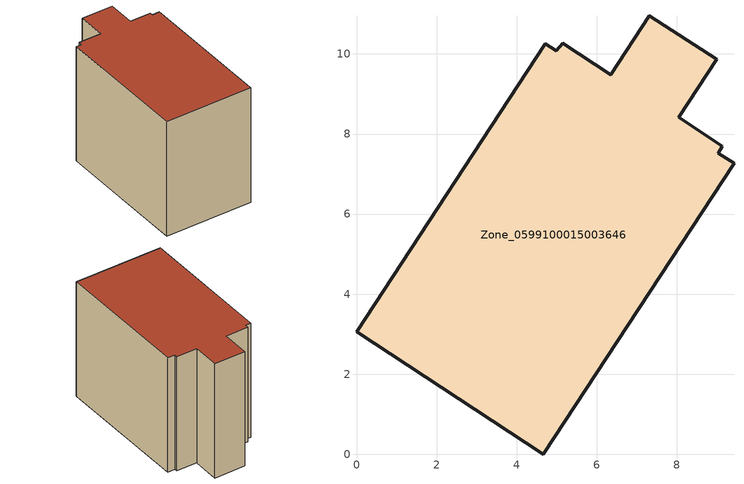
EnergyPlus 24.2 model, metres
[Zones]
Zone_0599100015003646
 floor ground (C_G): 9,9.87 8.05,8.41 9.14,7.7 9.04,7.52 9.43,7.28 4.67,0 0,3.06 4.71,10.26 4.99,10.08 5.15,10.26 6.35,9.47 7.32,10.95 z0.95
 wall outside (C_F): 4.71,10.26 0,3.06 4.67,0 9.43,7.28 9.04,7.52 9.14,7.7 8.05,8.41 9,9.87 7.32,10.95 6.35,9.47 5.15,10.26 4.99,10.08 4.71,10.26 z0.95:8.57
 roof outside (C_R): 9.43,7.28 9.04,7.52 9.14,7.7 8.05,8.41 9,9.87 7.32,10.95 6.35,9.47 5.15,10.26 4.99,10.08 4.71,10.26 0,3.06 4.67,0 z8.57
[BUILDING]
Pand.0599100015003646: North Axis=0; Terrain=City; Loads Convergence Tolerance Value=0.04; Temperature Convergence Tolerance Value=0.4; Solar Distribution=FullExterior; Maximum Number of Warmup Days=25; Minimum Number of Warmup Days=1
[Site:Location]
Rotterdam.The.Hague.AP_ZH_NLD Design_Conditions: Latitude=51.96; Longitude=4.45; Time Zone=1; Elevation=-4.5
[SITE:GROUNDTEMPERATURE:BUILDINGSURFACE]
18, 18, 18, 18, 18, 18, 18, 18, 18, 18, 18, 18
[MATERIAL] Thermal Absorptance=0.9; Solar Absorptance=0.7; Visible Absorptance=0.7
Name | Roughness | Thickness | Conductivity | Density | Specific Heat
G.TI.1965-1974 | MediumSmooth | 0.15 | 0.882353 | 540 | 1210
F.TI.1965-1974 | Rough | 0.3 | 0.697674 | 1920 | 840
R.TI.1965-1974 | MediumRough | 0.2 | 0.232558 | 1500 | 1000
[CONSTRUCTION]
C_G: G.TI.1965-1974
C_F: F.TI.1965-1974
C_R: R.TI.1965-1974
[ZONE]
Zone_0599100015003646: Type=1; Multiplier=1; Ceiling Height=Autocalculate; Volume=Autocalculate; Floor Area=autocalculate; Part of Total Floor Area=Yes
[ZONEINFILTRATION:DESIGNFLOWRATE]
Infil_Zone_0599100015003646: Zone or ZoneList or Space or SpaceList=Zone_0599100015003646; Schedule=AlwaysOn; Design Flow Rate Calculation Method=Flow/Area; Flow Rate per Floor Area=0.003; Constant Term Coefficient=1; Temperature Term Coefficient=0; Velocity Term Coefficient=0; Velocity Squared Term Coefficient=0
[HVACTEMPLATE:ZONE:IDEALLOADSAIRSYSTEM]
Zone_0599100015003646: Maximum Heating Supply Air Temperature=50; Minimum Cooling Supply Air Temperature=13; Maximum Heating Supply Air Humidity Ratio=0.0156; Minimum Cooling Supply Air Humidity Ratio=0.0077; Heating Limit=NoLimit; Cooling Limit=NoLimit; Dehumidification Control Type=ConstantSensibleHeatRatio; Cooling Sensible Heat Ratio=0.7; Dehumidification Setpoint=60; Humidification Control Type=None; Humidification Setpoint=30; Outdoor Air Method=None; Outdoor Air Flow Rate per Person=0.00944; Outdoor Air Flow Rate per Zone Floor Area=0; Outdoor Air Flow Rate per Zone=0; Demand Controlled Ventilation Type=None; Outdoor Air Economizer Type=NoEconomizer; Heat Recovery Type=None; Sensible Heat Recovery Effectiveness=0.7; Latent Heat Recovery Effectiveness=0.65
[ZONECONTROL:THERMOSTAT]
ThermostatControl_Zone_0599100015003646: Zone or ZoneList=Zone_0599100015003646; Control Type Schedule=DualSetpointControlType; Control 1=Thermostat_Zone_0599100015003646; Temperature Difference Between Cutout And Setpoint=0
[THERMOSTATSETPOINT:DUALSETPOINT]
Thermostat_Zone_0599100015003646: Heating Setpoint Temperature Schedule=HeatingSetpoint_Zone_0599100015003646; Cooling Setpoint Temperature Schedule=CoolingSetpoint_Zone_0599100015003646
[SCHEDULE:COMPACT]
HeatingSetpoint_Zone_0599100015003646: Through: 12/31, For: AllDays, Until: 24:00, 21
CoolingSetpoint_Zone_0599100015003646: Through: 12/31, For: AllDays, Until: 24:00, 24
DualSetpointControlType: Through: 12/31, For: AllDays, Until: 24:00, 4
AlwaysOn: Through: 12/31, For: AllDays, Until: 24:00, 1
